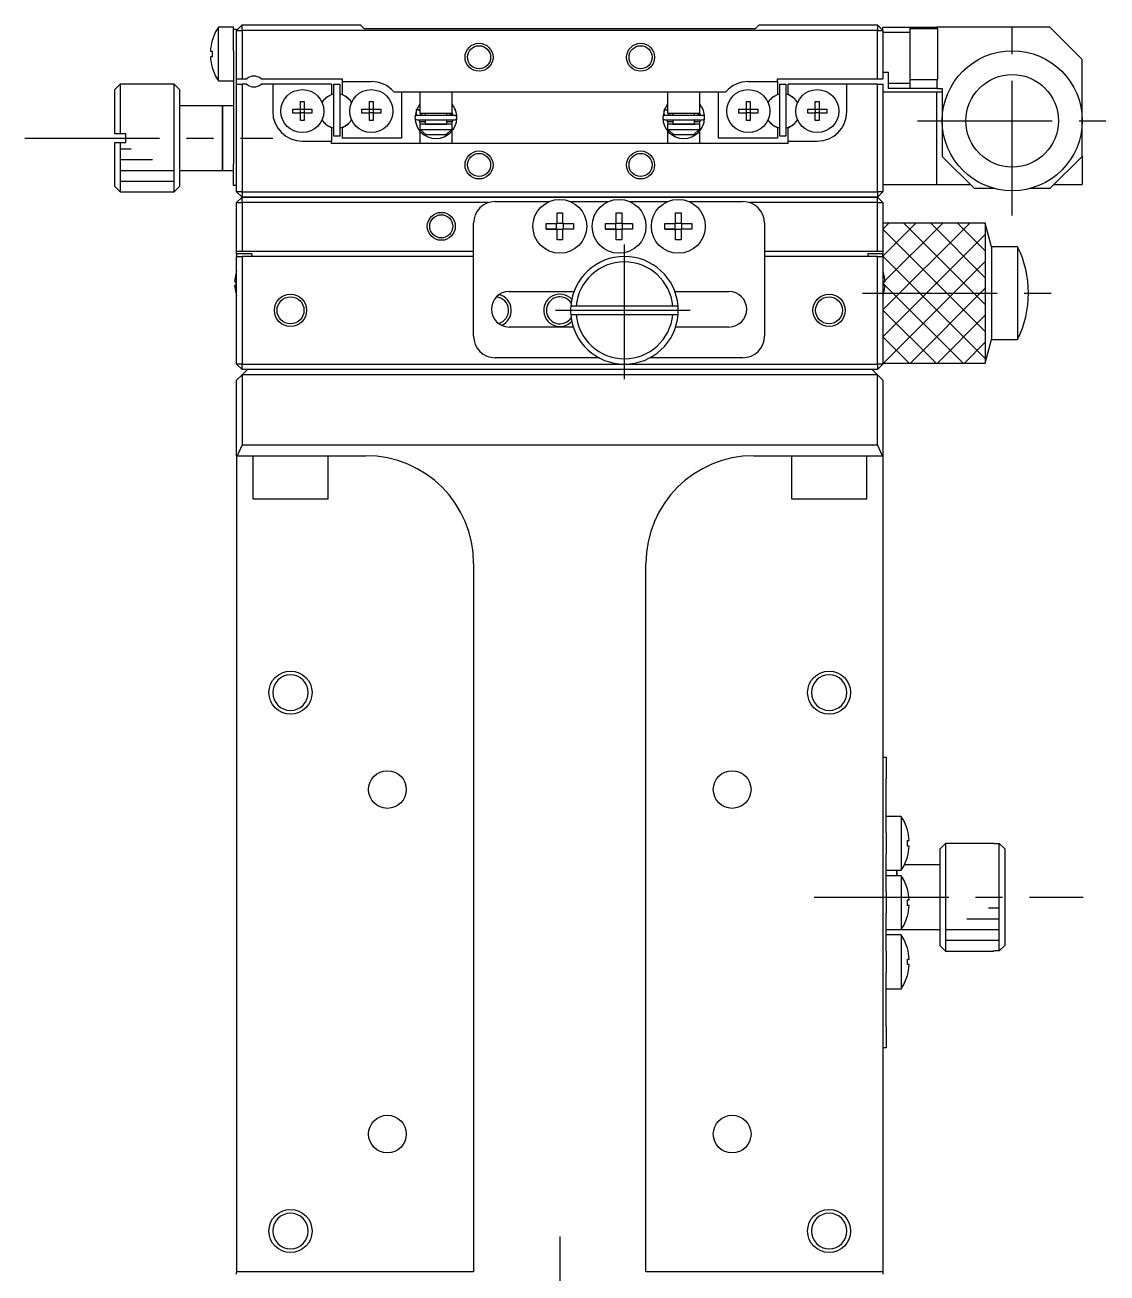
# Model space of a CAD drawing. Extents: x -401 to 352, y 16 to 609.
# Drawn here: x -106.4 to -6, y 493.5 to 609.4 of the extents above; entities that cross this region are included whole.
import ezdxf

# ---------------------------------------------------------------- set-up
doc = ezdxf.new("R2010")
doc.units = 0
doc.header["$LTSCALE"] = 10
doc.linetypes.add('CENTER', pattern=[2, 1.25, -0.25, 0.25, -0.25])
doc.layers.get('0').update_dxf_attribs({"linetype": 'CONTINUOUS'})
doc.layers.add('CENTER', color=1, linetype='CENTER')

msp = doc.modelspace()

# ---------------------------------------------------------------- linework, layer by layer
at = {"color": 7, "linetype": 'CONTINUOUS'}
for p, q in [((-88.488296, 604.156561), (-88.488296, 609.156561)), ((-87.096638, 609.156561), (-88.488296, 609.156561)), ((-87.096638, 608.956561), (-87.096638, 609.156561)), ((-87.096638, 608.956561), (-86.796638, 608.956561)), ((-87.096638, 606.956561), (-87.096638, 608.956561)), ((-86.796638, 608.856561), (-86.296638, 609.356561)), ((-86.796638, 608.956561), (-86.796638, 608.856561)), ((-86.796638, 608.856561), (-86.296638, 608.856561)), ((-86.796638, 604.356561), (-86.796638, 608.856561)), ((-86.296638, 608.856561), (-86.296638, 609.356561)), ((-86.296638, 609.356561), (-75.296638, 609.356561)), ((-86.296638, 608.856561), (-86.296638, 604.356561)), ((-27.296638, 608.856561), (-86.296638, 608.856561)), ((-74.946638, 609.006561), (-75.296638, 609.356561)), ((-38.646638, 609.006561), (-74.946638, 609.006561)), ((-38.296638, 609.356561), (-38.646638, 609.006561)), ((-38.296638, 609.356561), (-27.296638, 609.356561)), ((-27.296638, 609.356561), (-27.296638, 608.856561)), ((-27.296638, 609.356561), (-26.796638, 608.856561)), ((-27.296638, 604.356561), (-27.296638, 608.856561)), ((-27.296638, 608.856561), (-26.796638, 608.856561)), ((-26.796638, 609.156561), (-24.296638, 609.156561)), ((-26.796638, 608.856561), (-26.796638, 609.156561)), ((-26.796638, 608.856561), (-26.796638, 604.356561)), ((-24.296638, 608.656561), (-26.796638, 608.656561)), ((-24.296638, 609.156561), (-24.296638, 608.656561)), ((-24.296638, 609.156561), (-21.796638, 609.156561)), ((-21.796638, 609.087383), (-24.296638, 609.087383)), ((-21.696638, 609.006561), (-24.296638, 609.006561)), ((-24.296638, 608.656561), (-24.296638, 603.956561)), ((-21.796638, 609.156561), (-21.796638, 609.087383)), ((-11.296638, 609.156561), (-21.796638, 609.156561)), ((-21.796638, 609.087383), (-21.796638, 609.006561)), ((-21.696638, 606.656561), (-21.696638, 609.006561)), ((-8.296638, 606.156561), (-11.296638, 609.156561)), ((-89.066074, 607.918494), (-89.059219, 607.915151)), ((-89.231591, 606.916561), (-89.059219, 606.916561)), ((-89.059219, 606.396561), (-89.231591, 606.396561)), ((-89.059219, 606.916561), (-89.059219, 606.396561)), ((-87.096638, 606.956561), (-87.096638, 605.581561)), ((-21.696638, 604.306561), (-21.696638, 606.656561)), ((-89.059219, 605.397972), (-89.066074, 605.394628)), ((-87.096638, 605.581561), (-87.096638, 596.456561)), ((-8.296638, 600.456561), (-8.296638, 606.156561)), ((-97.596638, 603.856561), (-98.096638, 603.356561)), ((-97.596638, 603.856561), (-97.596638, 599.256561)), ((-92.596638, 603.856561), (-97.596638, 603.856561)), ((-92.596638, 598.856561), (-92.596638, 603.856561)), ((-92.096638, 603.356561), (-92.596638, 603.856561)), ((-88.488296, 604.156561), (-87.096638, 604.156561)), ((-86.796638, 603.856561), (-86.796638, 604.356561)), ((-86.796638, 604.356561), (-86.296638, 604.356561)), ((-86.796638, 593.856561), (-86.796638, 603.856561)), ((-86.796638, 603.856561), (-86.296638, 603.856561)), ((-86.296638, 604.356561), (-85.858076, 604.356561)), ((-86.296638, 603.856561), (-86.296638, 593.856561)), ((-85.858076, 603.856561), (-86.296638, 603.856561)), ((-84.5352, 604.356561), (-76.996638, 604.356561)), ((-83.446638, 603.856561), (-84.5352, 603.856561)), ((-83.446638, 603.856561), (-83.446638, 601.306561)), ((-77.996638, 603.856561), (-83.446638, 603.856561)), ((-77.996638, 603.856561), (-77.996638, 602.907367)), ((-77.796638, 603.856561), (-77.196638, 603.856561)), ((-77.796638, 603.856561), (-77.796638, 599.056561)), ((-77.196638, 599.056561), (-77.196638, 603.856561)), ((-76.996638, 604.356561), (-76.996638, 604.106561)), ((-76.996638, 604.106561), (-74.296638, 604.106561)), ((-76.996638, 604.106561), (-76.996638, 602.907367)), ((-39.296638, 604.106561), (-36.596638, 604.106561)), ((-36.596638, 604.356561), (-27.296638, 604.356561)), ((-36.596638, 604.106561), (-36.596638, 604.356561)), ((-36.596638, 604.106561), (-36.596638, 602.907367)), ((-36.396638, 603.856561), (-35.796638, 603.856561)), ((-36.396638, 603.856561), (-36.396638, 599.056561)), ((-35.796638, 599.056561), (-35.796638, 603.856561)), ((-35.596638, 602.907367), (-35.596638, 603.856561)), ((-30.146638, 603.856561), (-35.596638, 603.856561)), ((-30.146638, 601.306561), (-30.146638, 603.856561)), ((-27.296638, 603.856561), (-30.146638, 603.856561)), ((-27.296638, 604.356561), (-26.796638, 604.356561)), ((-27.296638, 593.856561), (-27.296638, 603.856561)), ((-27.296638, 603.856561), (-26.796638, 603.856561)), ((-26.296638, 604.956561), (-26.796638, 604.956561)), ((-26.796638, 603.856561), (-26.796638, 593.856561)), ((-26.296638, 603.956561), (-26.296638, 604.956561)), ((-26.296638, 603.956561), (-24.296638, 603.956561)), ((-26.296638, 603.456561), (-26.296638, 603.956561)), ((-24.296638, 604.306561), (-21.696638, 604.306561)), ((-24.296638, 603.956561), (-24.296638, 603.456561)), ((-21.796638, 604.306561), (-21.796638, 603.496825)), ((-98.096638, 599.256561), (-98.096638, 603.356561)), ((-92.096638, 603.356561), (-92.096638, 598.856561)), ((-78.256733, 602.757201), (-77.996638, 602.907367)), ((-76.736543, 602.757201), (-76.996638, 602.907367)), ((-72.217576, 603.156561), (-69.371638, 603.156561)), ((-71.496638, 603.156561), (-71.496638, 598.856561)), ((-69.796638, 603.156561), (-69.796638, 601.156561)), ((-69.371638, 603.156561), (-67.221638, 603.156561)), ((-67.221638, 603.156561), (-46.371638, 603.156561)), ((-66.796638, 601.156561), (-66.796638, 603.156561)), ((-46.796638, 603.156561), (-46.796638, 601.156561)), ((-46.371638, 603.156561), (-44.221638, 603.156561)), ((-44.221638, 603.156561), (-41.3757, 603.156561)), ((-43.796638, 601.156561), (-43.796638, 603.156561)), ((-42.096638, 603.156561), (-42.096638, 598.856561)), ((-36.856733, 602.757201), (-36.596638, 602.907367)), ((-35.336543, 602.757201), (-35.596638, 602.907367)), ((-26.796638, 603.156561), (-21.796638, 603.156561)), ((-24.296638, 603.456561), (-26.296638, 603.456561)), ((-24.296638, 603.496825), (-21.796638, 603.496825)), ((-21.796638, 603.456561), (-24.296638, 603.456561)), ((-21.796638, 603.496825), (-21.796638, 603.456561)), ((-21.796638, 603.456561), (-21.296638, 603.456561)), ((-21.796638, 594.556561), (-21.796638, 603.156561)), ((-21.796638, 603.156561), (-21.296638, 603.156561)), ((-21.296638, 603.456561), (-21.296638, 600.456561)), ((-88.096638, 601.856561), (-92.096638, 601.856561)), ((-88.096638, 598.856561), (-88.096638, 601.856561)), ((-88.096638, 601.856561), (-88.096638, 595.856561)), ((-87.096638, 601.856561), (-88.096638, 601.856561)), ((-81.583, 601.536561), (-80.876638, 601.536561)), ((-81.583, 601.176561), (-81.583, 601.536561)), ((-80.876638, 602.242923), (-80.516638, 602.242923)), ((-80.876638, 601.536561), (-80.876638, 602.242923)), ((-80.866266, 601.526189), (-80.876638, 601.536561)), ((-80.866266, 601.186933), (-80.866266, 601.526189)), ((-80.866266, 601.526189), (-80.52701, 601.526189)), ((-80.52701, 601.526189), (-80.516638, 601.536561)), ((-80.52701, 601.526189), (-80.52701, 601.186933)), ((-80.516638, 602.242923), (-80.516638, 601.536561)), ((-80.516638, 601.536561), (-79.810277, 601.536561)), ((-79.810277, 601.536561), (-79.810277, 601.176561)), ((-75.183, 601.536561), (-74.476638, 601.536561)), ((-75.183, 601.176561), (-75.183, 601.536561)), ((-74.476638, 602.242923), (-74.116638, 602.242923)), ((-74.476638, 601.536561), (-74.476638, 602.242923)), ((-74.466266, 601.526189), (-74.476638, 601.536561)), ((-74.466266, 601.186933), (-74.466266, 601.526189)), ((-74.466266, 601.526189), (-74.12701, 601.526189)), ((-74.12701, 601.526189), (-74.116638, 601.536561)), ((-74.12701, 601.526189), (-74.12701, 601.186933)), ((-74.116638, 602.242923), (-74.116638, 601.536561)), ((-74.116638, 601.536561), (-73.410277, 601.536561)), ((-73.410277, 601.536561), (-73.410277, 601.176561)), ((-70.084742, 601.521701), (-70.082996, 601.523175)), ((-69.796761, 601.992592), (-70.084219, 601.520647)), ((-70.082996, 601.523175), (-70.080137, 601.524155)), ((-70.080301, 601.529749), (-70.078915, 601.530816)), ((-70.080137, 601.524155), (-70.076183, 601.524634)), ((-70.078915, 601.530816), (-69.796614, 601.431603)), ((-70.076183, 601.524634), (-70.071158, 601.52461)), ((-70.071158, 601.52461), (-70.065094, 601.524082)), ((-70.065094, 601.524082), (-70.05803, 601.523054)), ((-70.05803, 601.523054), (-70.050008, 601.521533)), ((-47.080097, 601.530192), (-47.240294, 600.78415)), ((-47.084742, 601.521701), (-47.082996, 601.523175)), ((-46.796761, 601.992592), (-47.084219, 601.520647)), ((-47.082996, 601.523175), (-47.080137, 601.524155)), ((-47.080301, 601.529749), (-46.796614, 601.431603)), ((-47.080137, 601.524155), (-47.076183, 601.524634)), ((-47.071402, 601.549954), (-47.080097, 601.530192)), ((-47.076183, 601.524634), (-47.071158, 601.52461)), ((-47.071158, 601.52461), (-47.065094, 601.524082)), ((-47.065094, 601.524082), (-47.05803, 601.523054)), ((-47.05803, 601.523054), (-47.050008, 601.521533)), ((-40.183, 601.536561), (-39.476638, 601.536561)), ((-40.183, 601.176561), (-40.183, 601.536561)), ((-39.476638, 602.242923), (-39.116638, 602.242923)), ((-39.476638, 601.536561), (-39.476638, 602.242923)), ((-39.466266, 601.526189), (-39.476638, 601.536561)), ((-39.466266, 601.186933), (-39.466266, 601.526189)), ((-39.466266, 601.526189), (-39.12701, 601.526189)), ((-39.12701, 601.526189), (-39.116638, 601.536561)), ((-39.12701, 601.526189), (-39.12701, 601.186933)), ((-39.116638, 602.242923), (-39.116638, 601.536561)), ((-39.116638, 601.536561), (-38.410277, 601.536561)), ((-38.410277, 601.536561), (-38.410277, 601.176561)), ((-33.783, 601.536561), (-33.076638, 601.536561)), ((-33.783, 601.176561), (-33.783, 601.536561)), ((-33.076638, 602.242923), (-32.716638, 602.242923)), ((-33.076638, 601.536561), (-33.076638, 602.242923)), ((-33.066266, 601.526189), (-33.076638, 601.536561)), ((-33.066266, 601.186933), (-33.066266, 601.526189)), ((-33.066266, 601.526189), (-32.72701, 601.526189)), ((-32.72701, 601.526189), (-32.716638, 601.536561)), ((-32.72701, 601.526189), (-32.72701, 601.186933)), ((-32.716638, 602.242923), (-32.716638, 601.536561)), ((-32.716638, 601.536561), (-32.010277, 601.536561)), ((-32.010277, 601.536561), (-32.010277, 601.176561)), ((-80.876638, 601.176561), (-81.583, 601.176561)), ((-80.866266, 601.186933), (-80.876638, 601.176561)), ((-80.876638, 600.4702), (-80.876638, 601.176561)), ((-80.516638, 600.4702), (-80.876638, 600.4702)), ((-80.52701, 601.186933), (-80.866266, 601.186933)), ((-80.52701, 601.186933), (-80.516638, 601.176561)), ((-80.516638, 601.176561), (-80.516638, 600.4702)), ((-79.810277, 601.176561), (-80.516638, 601.176561)), ((-74.476638, 601.176561), (-75.183, 601.176561)), ((-74.466266, 601.186933), (-74.476638, 601.176561)), ((-74.476638, 600.4702), (-74.476638, 601.176561)), ((-74.116638, 600.4702), (-74.476638, 600.4702)), ((-74.12701, 601.186933), (-74.466266, 601.186933)), ((-74.12701, 601.186933), (-74.116638, 601.176561)), ((-74.116638, 601.176561), (-74.116638, 600.4702)), ((-73.410277, 601.176561), (-74.116638, 601.176561)), ((-70.104333, 601.471613), (-70.240294, 600.78415)), ((-70.139144, 601.290446), (-70.140224, 601.25622)), ((-70.140224, 601.25622), (-70.139591, 601.221984)), ((-70.139591, 601.221984), (-70.137249, 601.187821)), ((-70.136355, 601.324578), (-70.139144, 601.290446)), ((-70.137249, 601.187821), (-70.133202, 601.153815)), ((-70.131862, 601.358533), (-70.136355, 601.324578)), ((-70.133202, 601.153815), (-70.12746, 601.120048)), ((-70.125677, 601.392227), (-70.131862, 601.358533)), ((-70.12746, 601.120048), (-70.120037, 601.086605)), ((-70.117814, 601.425579), (-70.125677, 601.392227)), ((-70.120037, 601.086605), (-70.110952, 601.053565)), ((-70.108291, 601.458506), (-70.117814, 601.425579)), ((-70.110952, 601.053565), (-70.100225, 601.02101)), ((-70.097132, 601.490925), (-70.108291, 601.458506)), ((-70.100225, 601.02101), (-70.087883, 600.989019)), ((-70.085078, 601.521092), (-70.097132, 601.490925)), ((-70.087883, 600.989019), (-70.073955, 600.957672)), ((-70.085363, 601.519741), (-70.084742, 601.521701)), ((-70.073955, 600.957672), (-70.070263, 600.950014)), ((-70.050008, 601.521533), (-70.041081, 601.519528)), ((-66.546638, 600.951561), (-70.046638, 600.951561)), ((-70.046638, 600.561561), (-66.546638, 600.561561)), ((-70.041081, 601.519528), (-70.031304, 601.517051)), ((-70.031304, 601.517051), (-70.020738, 601.514118)), ((-70.020738, 601.514118), (-70.00945, 601.510748)), ((-70.00945, 601.510748), (-69.99751, 601.506961)), ((-69.99751, 601.506961), (-69.984994, 601.502782)), ((-69.984994, 601.502782), (-69.97198, 601.498237)), ((-69.97198, 601.498237), (-69.958551, 601.493354)), ((-69.958551, 601.493354), (-69.94479, 601.488164)), ((-69.94479, 601.488164), (-69.930783, 601.482699)), ((-69.930783, 601.482699), (-69.91662, 601.476995)), ((-69.91662, 601.476995), (-69.902388, 601.471086)), ((-69.902388, 601.471086), (-69.888177, 601.46501)), ((-69.888177, 601.46501), (-69.874077, 601.458805)), ((-69.874077, 601.458805), (-69.860176, 601.45251)), ((-69.860176, 601.45251), (-69.846561, 601.446164)), ((-69.846561, 601.446164), (-69.833319, 601.439808)), ((-69.731858, 600.156406), (-69.84032, 600.561538)), ((-69.833319, 601.439808), (-69.820531, 601.433481)), ((-69.820531, 601.433481), (-69.808278, 601.427223)), ((-69.808278, 601.427223), (-69.796638, 601.421074)), ((-69.796638, 601.156561), (-66.796638, 601.156561)), ((-69.733236, 601.152995), (-69.734467, 601.15654)), ((-69.727852, 601.138948), (-69.733236, 601.152995)), ((-69.721767, 601.125195), (-69.727852, 601.138948)), ((-69.714998, 601.111771), (-69.721767, 601.125195)), ((-69.707564, 601.098708), (-69.714998, 601.111771)), ((-69.699486, 601.086039), (-69.707564, 601.098708)), ((-69.690785, 601.073793), (-69.699486, 601.086039)), ((-69.681487, 601.062), (-69.690785, 601.073793)), ((-69.671614, 601.050687), (-69.681487, 601.062)), ((-69.661194, 601.03988), (-69.671614, 601.050687)), ((-69.650252, 601.029604), (-69.661194, 601.03988)), ((-69.638817, 601.019883), (-69.650252, 601.029604)), ((-69.626919, 601.010737), (-69.638817, 601.019883)), ((-69.614585, 601.002189), (-69.626919, 601.010737)), ((-69.601848, 600.994256), (-69.614585, 601.002189)), ((-69.588737, 600.986955), (-69.601848, 600.994256)), ((-69.575285, 600.980304), (-69.588737, 600.986955)), ((-69.561525, 600.974317), (-69.575285, 600.980304)), ((-69.547488, 600.969006), (-69.561525, 600.974317)), ((-69.533209, 600.964383), (-69.547488, 600.969006)), ((-69.51872, 600.960459), (-69.533209, 600.964383)), ((-69.504057, 600.957242), (-69.51872, 600.960459)), ((-69.489253, 600.954738), (-69.504057, 600.957242)), ((-69.474344, 600.952955), (-69.489253, 600.954738)), ((-69.459364, 600.951895), (-69.474344, 600.952955)), ((-69.445139, 600.951561), (-69.459364, 600.951895)), ((-69.296638, 601.156561), (-69.296638, 600.951561)), ((-69.296638, 600.561561), (-69.296638, 600.156561)), ((-67.296638, 600.951561), (-67.296638, 601.156561)), ((-67.296638, 600.156561), (-67.296638, 600.561561)), ((-67.141443, 600.951637), (-67.148137, 600.951561)), ((-67.126438, 600.952333), (-67.141443, 600.951637)), ((-67.111483, 600.953754), (-67.126438, 600.952333)), ((-67.096611, 600.955899), (-67.111483, 600.953754)), ((-67.081859, 600.958763), (-67.096611, 600.955899)), ((-67.067261, 600.962341), (-67.081859, 600.958763)), ((-67.052851, 600.966624), (-67.067261, 600.962341)), ((-67.038664, 600.971604), (-67.052851, 600.966624)), ((-67.024735, 600.97727), (-67.038664, 600.971604)), ((-67.011096, 600.983611), (-67.024735, 600.97727)), ((-66.997782, 600.990613), (-67.011096, 600.983611)), ((-66.984824, 600.998261), (-66.997782, 600.990613)), ((-66.972255, 601.006538), (-66.984824, 600.998261)), ((-66.960107, 601.015426), (-66.972255, 601.006538)), ((-66.94841, 601.024904), (-66.960107, 601.015426)), ((-66.937194, 601.034953), (-66.94841, 601.024904)), ((-66.926489, 601.045547), (-66.937194, 601.034953)), ((-66.916322, 601.056664), (-66.926489, 601.045547)), ((-66.906721, 601.068277), (-66.916322, 601.056664)), ((-66.897712, 601.080358), (-66.906721, 601.068277)), ((-66.889319, 601.092878), (-66.897712, 601.080358)), ((-66.881564, 601.105807), (-66.889319, 601.092878)), ((-66.874471, 601.119113), (-66.881564, 601.105807)), ((-66.868058, 601.132762), (-66.874471, 601.119113)), ((-66.862345, 601.14672), (-66.868058, 601.132762)), ((-66.858811, 601.156536), (-66.862345, 601.14672)), ((-66.753272, 600.561506), (-66.861084, 600.1564)), ((-66.796355, 601.168206), (-66.793239, 601.156727)), ((-66.793239, 601.156727), (-66.752949, 600.951603)), ((-66.51109, 601.512953), (-66.508414, 601.517271)), ((-66.507913, 601.519741), (-66.508677, 601.519421)), ((-66.508621, 601.521821), (-66.508198, 601.521092)), ((-66.508414, 601.517271), (-66.507913, 601.519741)), ((-66.508198, 601.521092), (-66.507913, 601.519741)), ((-66.493472, 601.483623), (-66.508198, 601.521092)), ((-66.492462, 601.480795), (-66.493472, 601.483623)), ((-66.491746, 601.478766), (-66.492462, 601.480795)), ((-66.490237, 601.474421), (-66.491746, 601.478766)), ((-66.489925, 601.47351), (-66.490237, 601.474421)), ((-66.489169, 601.471288), (-66.489925, 601.47351)), ((-66.488822, 601.470258), (-66.489169, 601.471288)), ((-66.488433, 601.469099), (-66.488822, 601.470258)), ((-66.488103, 601.46811), (-66.488433, 601.469099)), ((-66.487695, 601.46688), (-66.488103, 601.46811)), ((-66.487393, 601.465965), (-66.487695, 601.46688)), ((-66.486965, 601.464661), (-66.487393, 601.465965)), ((-66.4865, 601.463232), (-66.486965, 601.464661)), ((-66.4862, 601.462304), (-66.4865, 601.463232)), ((-47.139144, 601.290446), (-47.140224, 601.25622)), ((-47.140224, 601.25622), (-47.139591, 601.221984)), ((-47.139591, 601.221984), (-47.137249, 601.187821)), ((-47.136355, 601.324578), (-47.139144, 601.290446)), ((-47.137249, 601.187821), (-47.133202, 601.153815)), ((-47.131862, 601.358533), (-47.136355, 601.324578)), ((-47.133202, 601.153815), (-47.12746, 601.120048)), ((-47.125677, 601.392227), (-47.131862, 601.358533)), ((-47.12746, 601.120048), (-47.120037, 601.086605)), ((-47.117814, 601.425579), (-47.125677, 601.392227)), ((-47.120037, 601.086605), (-47.110952, 601.053565)), ((-47.108291, 601.458506), (-47.117814, 601.425579)), ((-47.110952, 601.053565), (-47.100225, 601.02101)), ((-47.097132, 601.490925), (-47.108291, 601.458506)), ((-47.100225, 601.02101), (-47.087883, 600.989019)), ((-47.085078, 601.521092), (-47.097132, 601.490925)), ((-47.087883, 600.989019), (-47.073955, 600.957672)), ((-47.085363, 601.519741), (-47.084742, 601.521701)), ((-47.073955, 600.957672), (-47.070263, 600.950014)), ((-47.050008, 601.521533), (-47.041081, 601.519528)), ((-43.546638, 600.951561), (-47.046638, 600.951561)), ((-47.046638, 600.561561), (-43.546638, 600.561561)), ((-47.041081, 601.519528), (-47.031304, 601.517051)), ((-47.031304, 601.517051), (-47.020738, 601.514118)), ((-47.020738, 601.514118), (-47.00945, 601.510748)), ((-47.00945, 601.510748), (-46.99751, 601.506961)), ((-46.99751, 601.506961), (-46.984994, 601.502782)), ((-46.984994, 601.502782), (-46.97198, 601.498237)), ((-46.97198, 601.498237), (-46.958551, 601.493354)), ((-46.958551, 601.493354), (-46.94479, 601.488164)), ((-46.94479, 601.488164), (-46.930783, 601.482699)), ((-46.930783, 601.482699), (-46.91662, 601.476995)), ((-46.91662, 601.476995), (-46.902388, 601.471086)), ((-46.902388, 601.471086), (-46.888177, 601.46501)), ((-46.888177, 601.46501), (-46.874077, 601.458805)), ((-46.874077, 601.458805), (-46.860176, 601.45251)), ((-46.860176, 601.45251), (-46.846561, 601.446164)), ((-46.846561, 601.446164), (-46.833319, 601.439808)), ((-46.731858, 600.156406), (-46.84032, 600.561538)), ((-46.833319, 601.439808), (-46.820531, 601.433481)), ((-46.820531, 601.433481), (-46.808278, 601.427223)), ((-46.808278, 601.427223), (-46.796638, 601.421074)), ((-46.796638, 601.156561), (-43.796638, 601.156561)), ((-46.733236, 601.152995), (-46.734467, 601.15654)), ((-46.727852, 601.138948), (-46.733236, 601.152995)), ((-46.721767, 601.125195), (-46.727852, 601.138948)), ((-46.714998, 601.111771), (-46.721767, 601.125195)), ((-46.707564, 601.098708), (-46.714998, 601.111771)), ((-46.699486, 601.086039), (-46.707564, 601.098708)), ((-46.690785, 601.073793), (-46.699486, 601.086039)), ((-46.681487, 601.062), (-46.690785, 601.073793)), ((-46.671614, 601.050687), (-46.681487, 601.062)), ((-46.661194, 601.03988), (-46.671614, 601.050687)), ((-46.650252, 601.029604), (-46.661194, 601.03988)), ((-46.638817, 601.019883), (-46.650252, 601.029604)), ((-46.626919, 601.010737), (-46.638817, 601.019883)), ((-46.614585, 601.002189), (-46.626919, 601.010737)), ((-46.601848, 600.994256), (-46.614585, 601.002189)), ((-46.588737, 600.986955), (-46.601848, 600.994256)), ((-46.575285, 600.980304), (-46.588737, 600.986955)), ((-46.561525, 600.974317), (-46.575285, 600.980304)), ((-46.547488, 600.969006), (-46.561525, 600.974317)), ((-46.533209, 600.964383), (-46.547488, 600.969006)), ((-46.51872, 600.960459), (-46.533209, 600.964383)), ((-46.504057, 600.957242), (-46.51872, 600.960459)), ((-46.489253, 600.954738), (-46.504057, 600.957242)), ((-46.474344, 600.952955), (-46.489253, 600.954738)), ((-46.459364, 600.951895), (-46.474344, 600.952955)), ((-46.445139, 600.951561), (-46.459364, 600.951895)), ((-46.296638, 601.156561), (-46.296638, 600.951561)), ((-46.296638, 600.561561), (-46.296638, 600.156561)), ((-44.296638, 600.951561), (-44.296638, 601.156561)), ((-44.296638, 600.156561), (-44.296638, 600.561561)), ((-44.141443, 600.951637), (-44.148137, 600.951561)), ((-44.126438, 600.952333), (-44.141443, 600.951637)), ((-44.111483, 600.953754), (-44.126438, 600.952333)), ((-44.096611, 600.955899), (-44.111483, 600.953754)), ((-44.081859, 600.958763), (-44.096611, 600.955899)), ((-44.067261, 600.962341), (-44.081859, 600.958763)), ((-44.052851, 600.966624), (-44.067261, 600.962341)), ((-44.038664, 600.971604), (-44.052851, 600.966624)), ((-44.024735, 600.97727), (-44.038664, 600.971604)), ((-44.011096, 600.983611), (-44.024735, 600.97727)), ((-43.997782, 600.990613), (-44.011096, 600.983611)), ((-43.984824, 600.998261), (-43.997782, 600.990613)), ((-43.972255, 601.006538), (-43.984824, 600.998261)), ((-43.960107, 601.015426), (-43.972255, 601.006538)), ((-43.94841, 601.024904), (-43.960107, 601.015426)), ((-43.937194, 601.034953), (-43.94841, 601.024904)), ((-43.926489, 601.045547), (-43.937194, 601.034953)), ((-43.916322, 601.056664), (-43.926489, 601.045547)), ((-43.906721, 601.068277), (-43.916322, 601.056664)), ((-43.897712, 601.080358), (-43.906721, 601.068277)), ((-43.889319, 601.092878), (-43.897712, 601.080358)), ((-43.881564, 601.105807), (-43.889319, 601.092878)), ((-43.874471, 601.119113), (-43.881564, 601.105807)), ((-43.868058, 601.132762), (-43.874471, 601.119113)), ((-43.862345, 601.14672), (-43.868058, 601.132762)), ((-43.858811, 601.156536), (-43.862345, 601.14672)), ((-43.753272, 600.561506), (-43.861084, 600.1564)), ((-43.796355, 601.168206), (-43.793239, 601.156727)), ((-43.793239, 601.156727), (-43.752949, 600.951603)), ((-43.507913, 601.519741), (-43.508677, 601.519421)), ((-43.508621, 601.521821), (-43.508198, 601.521092)), ((-43.508414, 601.517271), (-43.507913, 601.519741)), ((-43.508198, 601.521092), (-43.507913, 601.519741)), ((-43.493472, 601.483623), (-43.508198, 601.521092)), ((-43.492462, 601.480795), (-43.493472, 601.483623)), ((-43.491746, 601.478766), (-43.492462, 601.480795)), ((-43.490237, 601.474421), (-43.491746, 601.478766)), ((-43.489925, 601.47351), (-43.490237, 601.474421)), ((-43.489169, 601.471288), (-43.489925, 601.47351)), ((-43.488822, 601.470258), (-43.489169, 601.471288)), ((-43.488433, 601.469099), (-43.488822, 601.470258)), ((-43.488103, 601.46811), (-43.488433, 601.469099)), ((-43.487695, 601.46688), (-43.488103, 601.46811)), ((-43.487393, 601.465965), (-43.487695, 601.46688)), ((-43.486965, 601.464661), (-43.487393, 601.465965)), ((-43.4865, 601.463232), (-43.486965, 601.464661)), ((-43.4862, 601.462304), (-43.4865, 601.463232)), ((-39.476638, 601.176561), (-40.183, 601.176561)), ((-39.466266, 601.186933), (-39.476638, 601.176561)), ((-39.476638, 600.4702), (-39.476638, 601.176561)), ((-39.116638, 600.4702), (-39.476638, 600.4702)), ((-39.12701, 601.186933), (-39.466266, 601.186933)), ((-39.12701, 601.186933), (-39.116638, 601.176561)), ((-39.116638, 601.176561), (-39.116638, 600.4702)), ((-38.410277, 601.176561), (-39.116638, 601.176561)), ((-33.076638, 601.176561), (-33.783, 601.176561)), ((-33.066266, 601.186933), (-33.076638, 601.176561)), ((-33.076638, 600.4702), (-33.076638, 601.176561)), ((-32.716638, 600.4702), (-33.076638, 600.4702)), ((-32.72701, 601.186933), (-33.066266, 601.186933)), ((-32.72701, 601.186933), (-32.716638, 601.176561)), ((-32.716638, 601.176561), (-32.716638, 600.4702)), ((-32.010277, 601.176561), (-32.716638, 601.176561)), ((-21.296638, 600.456561), (-21.296638, 597.156561)), ((-8.296638, 597.156561), (-8.296638, 600.456561)), ((-97.596638, 599.256561), (-98.096638, 599.256561)), ((-97.096638, 599.256561), (-97.596638, 599.256561)), ((-97.096638, 598.456561), (-97.096638, 599.256561)), ((-77.996638, 599.805756), (-78.256733, 599.955922)), ((-77.996638, 599.805756), (-77.996638, 598.556561)), ((-76.996638, 599.805756), (-76.736543, 599.955922)), ((-76.996638, 599.805756), (-76.996638, 598.856561)), ((-69.296638, 600.356561), (-69.796638, 600.356561)), ((-69.796638, 600.356561), (-69.796638, 600.346162)), ((-69.796638, 600.346078), (-69.796638, 600.345642)), ((-69.796638, 600.345518), (-69.796638, 600.345411)), ((-69.796638, 600.345204), (-69.796638, 600.345076)), ((-69.796638, 600.345076), (-69.796638, 600.344889)), ((-66.796638, 600.156561), (-69.796638, 600.156561)), ((-69.796638, 600.156561), (-69.796638, 599.656561)), ((-69.796638, 599.656561), (-69.745885, 599.656561)), ((-69.796638, 599.520503), (-69.796638, 599.520387)), ((-69.796638, 599.519992), (-69.796638, 598.356561)), ((-69.296638, 600.156561), (-69.796577, 600.156561)), ((-69.745885, 599.656561), (-66.854637, 599.656561)), ((-69.216738, 599.156561), (-69.745885, 599.656561)), ((-67.296638, 600.156561), (-69.296638, 600.156561)), ((-69.296638, 600.156561), (-67.296638, 600.156561)), ((-66.854637, 599.656561), (-67.383783, 599.156561)), ((-66.796638, 600.356561), (-67.296638, 600.356561)), ((-66.796638, 600.156561), (-67.296638, 600.156561)), ((-66.854637, 599.656561), (-66.796638, 599.656561)), ((-66.796638, 600.346274), (-66.796638, 600.356561)), ((-66.796638, 600.346008), (-66.796638, 600.346138)), ((-66.796638, 600.345831), (-66.796638, 600.346008)), ((-66.796638, 600.3456), (-66.796638, 600.345703)), ((-66.796638, 600.3455), (-66.796638, 600.3456)), ((-66.796638, 600.345363), (-66.796638, 600.345488)), ((-66.796638, 600.345208), (-66.796638, 600.345363)), ((-66.796638, 600.345093), (-66.796638, 600.345208)), ((-66.796638, 600.344724), (-66.796638, 600.344875)), ((-66.796638, 599.656561), (-66.796638, 600.156561)), ((-66.796638, 598.356561), (-66.796638, 599.520137)), ((-46.296638, 600.356561), (-46.796638, 600.356561)), ((-46.796638, 600.356561), (-46.796638, 600.346162)), ((-46.796638, 600.346078), (-46.796638, 600.345642)), ((-46.796638, 600.345518), (-46.796638, 600.345411)), ((-46.796638, 600.345204), (-46.796638, 600.345076)), ((-46.796638, 600.345076), (-46.796638, 600.344889)), ((-43.796638, 600.156561), (-46.796638, 600.156561)), ((-46.796638, 600.156561), (-46.796638, 599.656561)), ((-46.796638, 599.656561), (-46.745885, 599.656561)), ((-46.796638, 599.520503), (-46.796638, 599.520387)), ((-46.796638, 599.519992), (-46.796638, 598.356561)), ((-46.296638, 600.156561), (-46.796577, 600.156561)), ((-46.745885, 599.656561), (-43.854637, 599.656561)), ((-46.216738, 599.156561), (-46.745885, 599.656561)), ((-44.296638, 600.156561), (-46.296638, 600.156561)), ((-46.296638, 600.156561), (-44.296638, 600.156561)), ((-43.854637, 599.656561), (-44.383783, 599.156561)), ((-43.796638, 600.356561), (-44.296638, 600.356561)), ((-43.796638, 600.156561), (-44.296638, 600.156561)), ((-43.854637, 599.656561), (-43.796638, 599.656561)), ((-43.796638, 600.346274), (-43.796638, 600.356561)), ((-43.796638, 600.346008), (-43.796638, 600.346138)), ((-43.796638, 600.345831), (-43.796638, 600.346008)), ((-43.796638, 600.3456), (-43.796638, 600.345703)), ((-43.796638, 600.3455), (-43.796638, 600.3456)), ((-43.796638, 600.345363), (-43.796638, 600.345488)), ((-43.796638, 600.345208), (-43.796638, 600.345363)), ((-43.796638, 600.345093), (-43.796638, 600.345208)), ((-43.796638, 600.344724), (-43.796638, 600.344875)), ((-43.796638, 599.656561), (-43.796638, 600.156561)), ((-43.796638, 598.356561), (-43.796638, 599.520137)), ((-36.596638, 599.805756), (-36.856733, 599.955922)), ((-36.596638, 599.805756), (-36.596638, 598.856561)), ((-35.596638, 599.805756), (-35.336543, 599.955922)), ((-35.596638, 598.556561), (-35.596638, 599.805756)), ((-98.096638, 594.356561), (-98.096638, 598.456561)), ((-98.096638, 598.456561), (-97.596638, 598.456561)), ((-97.596638, 598.456561), (-97.596638, 593.856561)), ((-97.596638, 598.456561), (-97.096638, 598.456561)), ((-92.596638, 593.856561), (-92.596638, 598.856561)), ((-92.096638, 598.856561), (-92.096638, 594.356561)), ((-88.096638, 595.856561), (-88.096638, 598.856561)), ((-80.696638, 598.556561), (-77.996638, 598.556561)), ((-77.996638, 598.356561), (-77.996638, 598.556561)), ((-35.596638, 598.356561), (-77.996638, 598.356561)), ((-77.796638, 599.056561), (-77.196638, 599.056561)), ((-71.496638, 598.856561), (-76.996638, 598.856561)), ((-67.383783, 599.156561), (-69.216738, 599.156561)), ((-67.376538, 599.156561), (-67.383783, 599.156561)), ((-44.383783, 599.156561), (-46.216738, 599.156561)), ((-44.376538, 599.156561), (-44.383783, 599.156561)), ((-36.596638, 598.856561), (-42.096638, 598.856561)), ((-36.396638, 599.056561), (-35.796638, 599.056561)), ((-35.596638, 598.356561), (-35.596638, 598.556561)), ((-35.596638, 598.556561), (-32.896638, 598.556561)), ((-21.296638, 597.156561), (-18.296638, 594.156561)), ((-11.296638, 594.156561), (-8.296638, 597.156561)), ((-8.296638, 597.156561), (-8.296638, 594.556561)), ((-92.096638, 595.856561), (-88.096638, 595.856561)), ((-88.096638, 595.856561), (-87.096638, 595.856561)), ((-87.096638, 594.456561), (-87.096638, 596.456561)), ((-98.096638, 594.356561), (-97.596638, 593.856561)), ((-97.596638, 593.856561), (-92.596638, 593.856561)), ((-92.596638, 593.856561), (-92.096638, 594.356561)), ((-86.796638, 594.456561), (-87.096638, 594.456561)), ((-86.296638, 593.856561), (-86.796638, 593.856561)), ((-86.796638, 593.856561), (-86.296638, 593.356561)), ((-86.296638, 593.856561), (-27.296638, 593.856561)), ((-86.296638, 593.856561), (-86.296638, 593.356561)), ((-27.296638, 593.856561), (-27.296638, 593.356561)), ((-26.796638, 593.856561), (-27.296638, 593.356561)), ((-26.796638, 593.856561), (-27.296638, 593.856561)), ((-26.796638, 594.556561), (-21.796638, 594.556561)), ((-21.796638, 594.556561), (-18.696638, 594.556561)), ((-16.396634, 594.156561), (-18.296638, 594.156561)), ((-11.296638, 594.156561), (-13.196642, 594.156561)), ((-10.896638, 594.556561), (-8.296638, 594.556561)), ((-86.796638, 592.856561), (-86.296638, 593.356561)), ((-86.796638, 592.856561), (-86.296638, 592.856561)), ((-86.796638, 588.356561), (-86.796638, 592.856561)), ((-86.296638, 592.856561), (-86.296638, 593.356561)), ((-86.296638, 593.356561), (-27.296638, 593.356561)), ((-27.296638, 593.356561), (-86.296638, 593.356561)), ((-86.296638, 592.856561), (-86.296638, 588.356561)), ((-63.421138, 592.856561), (-86.296638, 592.856561)), ((-62.796638, 592.956561), (-57.776434, 592.956561)), ((-55.816842, 592.956561), (-52.276434, 592.956561)), ((-50.316842, 592.956561), (-46.776434, 592.956561)), ((-44.816842, 592.956561), (-39.796638, 592.956561)), ((-27.296638, 592.856561), (-39.172138, 592.856561)), ((-27.296638, 592.856561), (-27.296638, 593.356561)), ((-26.796638, 592.856561), (-27.296638, 593.356561)), ((-27.296638, 588.356561), (-27.296638, 592.856561)), ((-27.296638, 592.856561), (-26.796638, 592.856561)), ((-26.796638, 592.856561), (-26.796638, 588.356561)), ((-57.056638, 591.915151), (-56.536638, 591.915151)), ((-57.056638, 590.916561), (-57.056638, 591.915151)), ((-56.536638, 591.915151), (-56.536638, 590.916561)), ((-51.556638, 591.915151), (-51.036638, 591.915151)), ((-51.556638, 590.916561), (-51.556638, 591.915151)), ((-51.036638, 591.915151), (-51.036638, 590.916561)), ((-46.056638, 591.915151), (-45.536638, 591.915151)), ((-46.056638, 590.916561), (-46.056638, 591.915151)), ((-45.536638, 591.915151), (-45.536638, 590.916561)), ((-64.796638, 580.456561), (-64.796638, 590.956561)), ((-58.055228, 590.396561), (-58.055228, 590.916561)), ((-58.055228, 590.916561), (-57.056638, 590.916561)), ((-57.056638, 590.396561), (-58.055228, 590.396561)), ((-58.055228, 590.396561), (-57.098013, 590.396561)), ((-57.098013, 590.396561), (-57.098013, 590.916561)), ((-57.056638, 590.396561), (-57.098013, 590.396561)), ((-57.056638, 590.957936), (-56.536638, 590.957936)), ((-57.056638, 589.397972), (-57.056638, 590.396561)), ((-56.536638, 590.355186), (-57.056638, 590.355186)), ((-56.536638, 590.916561), (-55.538049, 590.916561)), ((-56.536638, 590.396561), (-56.536638, 589.397972)), ((-55.538049, 590.396561), (-56.536638, 590.396561)), ((-56.495263, 590.396561), (-56.536638, 590.396561)), ((-56.495263, 590.916561), (-56.495263, 590.396561)), ((-55.538049, 590.396561), (-56.495263, 590.396561)), ((-55.538049, 590.916561), (-55.538049, 590.396561)), ((-52.555228, 590.396561), (-52.555228, 590.916561)), ((-52.555228, 590.916561), (-51.556638, 590.916561)), ((-51.556638, 590.396561), (-52.555228, 590.396561)), ((-52.555228, 590.396561), (-51.598013, 590.396561)), ((-51.598013, 590.396561), (-51.598013, 590.916561)), ((-51.556638, 590.396561), (-51.598013, 590.396561)), ((-51.556638, 590.957936), (-51.036638, 590.957936)), ((-51.556638, 589.397972), (-51.556638, 590.396561)), ((-51.036638, 590.355186), (-51.556638, 590.355186)), ((-51.036638, 590.916561), (-50.038049, 590.916561)), ((-51.036638, 590.396561), (-51.036638, 589.397972)), ((-50.038049, 590.396561), (-51.036638, 590.396561)), ((-50.995263, 590.396561), (-51.036638, 590.396561)), ((-50.995263, 590.916561), (-50.995263, 590.396561)), ((-50.038049, 590.396561), (-50.995263, 590.396561)), ((-50.038049, 590.916561), (-50.038049, 590.396561)), ((-47.055228, 590.396561), (-47.055228, 590.916561)), ((-47.055228, 590.916561), (-46.056638, 590.916561)), ((-46.056638, 590.396561), (-47.055228, 590.396561)), ((-47.055228, 590.396561), (-46.098013, 590.396561)), ((-46.098013, 590.396561), (-46.098013, 590.916561)), ((-46.056638, 590.396561), (-46.098013, 590.396561)), ((-46.056638, 590.957936), (-45.536638, 590.957936)), ((-46.056638, 589.397972), (-46.056638, 590.396561)), ((-45.536638, 590.355186), (-46.056638, 590.355186)), ((-45.536638, 590.916561), (-44.538049, 590.916561)), ((-45.536638, 590.396561), (-45.536638, 589.397972)), ((-44.538049, 590.396561), (-45.536638, 590.396561)), ((-45.495263, 590.396561), (-45.536638, 590.396561)), ((-45.495263, 590.916561), (-45.495263, 590.396561)), ((-44.538049, 590.396561), (-45.495263, 590.396561)), ((-44.538049, 590.916561), (-44.538049, 590.396561)), ((-37.796638, 590.956561), (-37.796638, 580.456561)), ((-17.296631, 590.95656), (-26.796638, 590.95656)), ((-17.296631, 590.95656), (-17.296631, 577.956562)), ((-16.707143, 588.756561), (-17.296631, 590.95656)), ((-56.536638, 589.397972), (-57.056638, 589.397972)), ((-51.036638, 589.397972), (-51.556638, 589.397972)), ((-45.536638, 589.397972), (-46.056638, 589.397972)), ((-86.796638, 588.356561), (-86.296638, 588.356561)), ((-86.796638, 588.106561), (-86.796638, 588.356561)), ((-85.396638, 588.106561), (-86.796638, 588.106561)), ((-86.796638, 588.106561), (-86.796638, 587.856561)), ((-86.796638, 577.856561), (-86.796638, 587.856561)), ((-86.796638, 587.856561), (-86.296638, 587.856561)), ((-86.296638, 588.356561), (-64.796638, 588.356561)), ((-86.296638, 587.856561), (-86.296638, 577.856561)), ((-64.796638, 587.856561), (-86.296638, 587.856561)), ((-85.396638, 588.106561), (-85.396638, 587.856561)), ((-37.796638, 588.356561), (-27.296638, 588.356561)), ((-27.296638, 587.856561), (-37.796638, 587.856561)), ((-26.796638, 588.106561), (-28.196638, 588.106561)), ((-28.196638, 588.106561), (-28.196638, 587.856561)), ((-27.296638, 588.356561), (-26.796638, 588.356561)), ((-27.296638, 577.856561), (-27.296638, 587.856561)), ((-27.296638, 587.856561), (-26.796638, 587.856561)), ((-26.796638, 588.356561), (-26.796638, 588.106561)), ((-26.796638, 587.856561), (-26.796638, 588.106561)), ((-26.796638, 587.856561), (-26.796638, 577.856561)), ((-16.707143, 588.756561), (-16.707143, 580.156561)), ((-14.296632, 588.756561), (-16.707143, 588.756561)), ((-14.296632, 588.756561), (-14.296632, 580.156561)), ((-86.986497, 585.536561), (-86.86616, 585.536561)), ((-86.870782, 586.245177), (-86.86616, 586.242923)), ((-86.86616, 585.536561), (-86.86616, 585.176561)), ((-26.727117, 586.242923), (-26.722494, 586.245177)), ((-26.727117, 585.536561), (-26.606779, 585.536561)), ((-26.727117, 585.176561), (-26.727117, 585.536561)), ((-86.86616, 585.176561), (-86.986497, 585.176561)), ((-86.86616, 584.4702), (-86.870782, 584.467945)), ((-61.496638, 584.606561), (-55.480387, 584.606561)), ((-46.11289, 584.606561), (-41.096638, 584.606561)), ((-26.606779, 585.176561), (-26.727117, 585.176561)), ((-26.722494, 584.467945), (-26.727117, 584.4702)), ((-55.278825, 583.256561), (-55.780613, 583.256561)), ((-46.314451, 583.256561), (-55.278825, 583.256561)), ((-45.812664, 583.256561), (-46.314451, 583.256561)), ((-55.780613, 582.456561), (-55.278825, 582.456561)), ((-55.278825, 582.456561), (-46.314451, 582.456561)), ((-46.314451, 582.456561), (-45.812664, 582.456561)), ((-55.550321, 581.306561), (-61.496638, 581.306561)), ((-41.096638, 581.306561), (-46.042955, 581.306561)), ((-17.296631, 577.956562), (-16.707143, 580.156561)), ((-16.707143, 580.156561), (-14.296632, 580.156561)), ((-53.171507, 578.456561), (-62.796638, 578.456561)), ((-39.796638, 578.456561), (-48.42177, 578.456561)), ((-86.296638, 577.856561), (-86.796638, 577.856561)), ((-86.296638, 577.356561), (-86.796638, 577.856561)), ((-86.296638, 577.856561), (-50.796638, 577.856561)), ((-86.296638, 577.356561), (-86.296638, 577.856561)), ((-86.296638, 576.856561), (-85.796638, 577.356561)), ((-27.296638, 577.356561), (-86.296638, 577.356561)), ((-50.796638, 577.856561), (-27.296638, 577.856561)), ((-27.796638, 577.356561), (-27.296638, 576.856561)), ((-27.296638, 577.856561), (-27.296638, 577.356561)), ((-26.796638, 577.856561), (-27.296638, 577.356561)), ((-26.796638, 577.856561), (-27.296638, 577.856561)), ((-26.796638, 577.956562), (-17.296631, 577.956562)), ((-86.796638, 576.356561), (-86.296638, 576.856561)), ((-86.796638, 569.356561), (-86.796638, 576.356561)), ((-86.296638, 576.856561), (-86.296638, 570.356561)), ((-27.296638, 576.856561), (-86.296638, 576.856561)), ((-27.296638, 570.356561), (-27.296638, 576.856561)), ((-27.296638, 576.856561), (-26.796638, 576.356561)), ((-26.796638, 576.356561), (-26.796638, 569.356561)), ((-86.296638, 570.356561), (-86.752364, 569.356561)), ((-86.296638, 570.356561), (-27.296638, 570.356561)), ((-26.840912, 569.356561), (-27.296638, 570.356561)), ((-86.752364, 569.356561), (-86.796638, 569.356561)), ((-86.796638, 569.356561), (-86.796638, 493.556071)), ((-86.752364, 569.356561), (-74.796638, 569.356561)), ((-85.296638, 569.356561), (-85.296638, 565.356561)), ((-78.296638, 565.356561), (-78.296638, 569.356561)), ((-38.796638, 569.356561), (-26.840912, 569.356561)), ((-35.296638, 569.356561), (-35.296638, 565.356561)), ((-28.296638, 565.356561), (-28.296638, 569.356561)), ((-26.796638, 569.356561), (-26.840912, 569.356561)), ((-26.796638, 569.356561), (-26.796638, 493.556071)), ((-85.296638, 565.356561), (-78.296638, 565.356561)), ((-35.296638, 565.356561), (-28.296638, 565.356561)), ((-64.796638, 559.356561), (-64.796638, 493.556071)), ((-48.796638, 493.556071), (-48.796638, 559.356561)), ((-26.796638, 541.356561), (-26.496638, 541.356561)), ((-26.496638, 541.356561), (-26.496638, 539.356561)), ((-26.496638, 534.431561), (-26.496638, 539.356561)), ((-25.104981, 535.856561), (-26.496638, 535.856561)), ((-25.104981, 535.856561), (-25.104981, 533.356561)), ((-26.496638, 534.336357), (-26.496638, 534.431561)), ((-26.496638, 534.336357), (-26.496638, 533.356561)), ((-24.534057, 534.615151), (-24.527202, 534.618494)), ((-26.496638, 533.356561), (-26.496638, 532.376765)), ((-25.104981, 533.356561), (-25.104981, 530.856561)), ((-24.534057, 533.616561), (-24.361686, 533.616561)), ((-24.534057, 533.096561), (-24.534057, 533.616561)), ((-20.996638, 533.356561), (-21.496638, 532.856561)), ((-20.996638, 533.356561), (-20.996638, 523.356561)), ((-16.496638, 533.356561), (-20.996638, 533.356561)), ((-16.496638, 533.356561), (-16.496638, 533.340535)), ((-16.496638, 533.340535), (-15.996638, 533.340535)), ((-15.996638, 523.372587), (-15.996638, 533.340535)), ((-15.996638, 533.340535), (-15.496638, 532.838748)), ((-26.496638, 532.281561), (-26.496638, 532.376765)), ((-26.496638, 528.931561), (-26.496638, 532.281561)), ((-24.361686, 533.096561), (-24.534057, 533.096561)), ((-24.527202, 532.094628), (-24.534057, 532.097972)), ((-21.496638, 523.856561), (-21.496638, 532.856561)), ((-15.496638, 532.838748), (-15.496638, 523.874374)), ((-26.496638, 530.856561), (-25.104981, 530.856561)), ((-25.496638, 530.856561), (-25.496638, 530.356561)), ((-25.496638, 530.356561), (-25.496638, 530.856561)), ((-21.496638, 531.356561), (-24.815509, 531.356561)), ((-25.104981, 530.356561), (-26.496638, 530.356561)), ((-25.104981, 530.356561), (-25.104981, 527.856561)), ((-26.496638, 528.836357), (-26.496638, 528.931561)), ((-26.496638, 528.836357), (-26.496638, 527.856561)), ((-24.534057, 529.115151), (-24.527202, 529.118494)), ((-26.496638, 527.856561), (-26.496638, 526.876765)), ((-25.104981, 527.856561), (-25.104981, 525.356561)), ((-24.534057, 528.116561), (-24.361686, 528.116561)), ((-24.534057, 527.596561), (-24.534057, 528.116561)), ((-24.361686, 527.596561), (-24.534057, 527.596561)), ((-26.496638, 526.781561), (-26.496638, 526.876765)), ((-26.496638, 523.431561), (-26.496638, 526.781561)), ((-24.527202, 526.594628), (-24.534057, 526.597972)), ((-26.496638, 525.356561), (-25.104981, 525.356561)), ((-25.104981, 525.356561), (-21.496638, 525.356561)), ((-25.104981, 524.856561), (-26.496638, 524.856561)), ((-25.104981, 524.856561), (-25.104981, 522.356561)), ((-15.496638, 523.874374), (-15.996638, 523.372587)), ((-26.496638, 523.336357), (-26.496638, 523.431561)), ((-26.496638, 523.336357), (-26.496638, 522.356561)), ((-24.534057, 523.615151), (-24.527202, 523.618494)), ((-21.496638, 523.856561), (-20.996638, 523.356561)), ((-20.996638, 523.356561), (-16.496638, 523.356561)), ((-15.996638, 523.372587), (-16.496638, 523.372587)), ((-16.496638, 523.372587), (-16.496638, 523.356561)), ((-26.496638, 522.356561), (-26.496638, 521.376765)), ((-25.104981, 522.356561), (-25.104981, 519.856561)), ((-24.534057, 522.616561), (-24.361686, 522.616561)), ((-24.534057, 522.096561), (-24.534057, 522.616561)), ((-24.361686, 522.096561), (-24.534057, 522.096561)), ((-26.496638, 521.281561), (-26.496638, 521.376765)), ((-26.496638, 516.356561), (-26.496638, 521.281561)), ((-24.527202, 521.094628), (-24.534057, 521.097972)), ((-26.496638, 519.856561), (-25.104981, 519.856561)), ((-26.496638, 516.356561), (-26.496638, 514.356561)), ((-26.496638, 514.356561), (-26.796638, 514.356561)), ((-86.796638, 493.356561), (-86.796638, 493.556071)), ((-64.796638, 493.556071), (-86.796638, 493.556071)), ((-26.796638, 493.556071), (-48.796638, 493.556071)), ((-26.796638, 493.556071), (-26.796638, 493.356561))]:
    msp.add_line(p, q, dxfattribs=at)
at = {"color": 3, "linetype": 'CONTINUOUS'}
for p, q in [((-97.596638, 597.856561), (-96.596638, 597.856561)), ((-97.596638, 596.856561), (-94.596638, 596.856561)), ((-97.596638, 595.856561), (-92.596638, 595.856561)), ((-97.596638, 594.856561), (-92.596638, 594.856561)), ((-26.796638, 590.400166), (-26.240244, 590.95656)), ((-26.796638, 587.900166), (-23.740244, 590.95656)), ((-26.796638, 585.400166), (-21.240244, 590.95656)), ((-26.796638, 582.900166), (-18.740244, 590.95656)), ((-26.796638, 590.386719), (-17.296631, 580.886712)), ((-24.86648, 590.95656), (-17.296631, 583.386712)), ((-22.36648, 590.95656), (-17.296631, 585.886712)), ((-19.86648, 590.95656), (-17.296631, 588.386712)), ((-17.36648, 590.95656), (-17.296631, 590.886712)), ((-26.796638, 580.400166), (-17.296631, 589.900173)), ((-26.796638, 587.886719), (-17.296631, 578.386712)), ((-26.740242, 577.956562), (-17.296631, 587.400173)), ((-26.796638, 585.386719), (-19.366482, 577.956562)), ((-24.240242, 577.956562), (-17.296631, 584.900173)), ((-26.796638, 582.886719), (-21.866482, 577.956562)), ((-21.740242, 577.956562), (-17.296631, 582.400173)), ((-26.796638, 580.386719), (-24.366482, 577.956562)), ((-19.240242, 577.956562), (-17.296631, 579.900173)), ((-16.996638, 527.356561), (-15.996638, 527.356561)), ((-18.996638, 526.356561), (-15.996638, 526.356561)), ((-20.996638, 525.356561), (-15.996638, 525.356561)), ((-20.996638, 524.356561), (-15.996638, 524.356561))]:
    msp.add_line(p, q, dxfattribs=at)
for centre, radius in [((-64.296638, 606.356561), 1.3), ((-49.296638, 606.356561), 1.3), ((-64.296638, 596.356561), 1.3), ((-49.296638, 596.356561), 1.3), ((-67.796638, 590.656561), 1.3), ((-81.796638, 582.856561), 1.5), ((-31.796638, 582.856561), 1.5), ((-81.796638, 547.356561), 2), ((-31.796638, 547.356561), 2), ((-81.796638, 497.356561), 2), ((-31.796638, 497.356561), 2)]:
    msp.add_circle(centre, radius, dxfattribs=at)
at = {"color": 7, "linetype": 'CONTINUOUS'}
for centre, radius in [((-64.296638, 606.356561), 1.075), ((-49.296638, 606.356561), 1.075), ((-14.796638, 600.456561), 6.499999), ((-14.796638, 600.456561), 4.3), ((-80.696638, 601.356561), 2), ((-74.296638, 601.356561), 2), ((-39.296638, 601.356561), 2), ((-32.896638, 601.356561), 2), ((-64.296638, 596.356561), 1.075), ((-49.296638, 596.356561), 1.075), ((-56.796638, 590.656561), 2.5), ((-51.296638, 590.656561), 2.5), ((-45.796638, 590.656561), 2.5), ((-67.796638, 590.656561), 1.075), ((-81.796638, 582.856561), 1.25), ((-31.796638, 582.856561), 1.25), ((-72.796638, 538.356561), 1.75), ((-40.796638, 538.356561), 1.75), ((-72.796638, 506.356561), 1.75), ((-40.796638, 506.356561), 1.75)]:
    msp.add_circle(centre, radius, dxfattribs=at)
for centre, radius, start, end in [((-84.746638, 606.656561), 4.5, 146.251011, 163.714157), ((-84.746638, 606.656561), 4.492483, 163.73057, 176.682184), ((-84.746638, 606.656561), 4.492483, 183.317816, 196.26943), ((-84.746638, 606.656561), 4.5, 196.285843, 213.748989), ((-85.196638, 603.606561), 1, 48.590378, 131.409622), ((-85.196638, 604.606561), 1, 228.590378, 311.409622), ((-74.296638, 601.356561), 2.75, 40.885193, 90), ((-39.296638, 601.356561), 2.75, 90, 139.114807), ((-77.381733, 601.241656), 1.75, 120, 135), ((-77.496637, 601.356561), 1.5875, 100.89309, 134.999751), ((-77.496637, 601.356561), 1.5875, 44.999751, 79.106984), ((-77.611543, 601.241656), 1.75, 45, 60), ((-35.981733, 601.241656), 1.75, 120, 135), ((-36.096637, 601.356561), 1.5875, 100.89309, 134.999751), ((-36.096637, 601.356561), 1.5875, 44.999751, 79.106984), ((-36.211543, 601.241656), 1.75, 45, 60), ((-77.381733, 601.241656), 1.75, 135, 148.118467), ((-77.496637, 601.356561), 1.5875, 134.999751, 149.566818), ((-77.611543, 601.241656), 1.75, 31.881533, 45), ((-77.496637, 601.356561), 1.5875, 30.433263, 44.999751), ((-68.30171, 600.754849), 1.94898, 0.774434, 39.429122), ((-45.30171, 600.754849), 1.94898, 0.774434, 39.429122), ((-35.981733, 601.241656), 1.75, 135, 148.118467), ((-36.096637, 601.356561), 1.5875, 134.999751, 149.566818), ((-36.211543, 601.241656), 1.75, 31.881533, 45), ((-36.096637, 601.356561), 1.5875, 30.433263, 44.999751), ((-80.696638, 601.306561), 2.75, 180, 270), ((-77.381733, 601.471466), 1.75, 211.881533, 225), ((-77.496637, 601.356561), 1.5875, 210.433182, 225.000249), ((-77.611543, 601.471466), 1.75, 315, 328.118467), ((-77.496637, 601.356561), 1.5875, 315.000249, 329.566737), ((-70.046638, 600.756561), 0.195, 90, 270), ((-68.296683, 600.756512), 1.943868, 180.672315, 359.257985), ((-66.546638, 600.756561), 0.195, 270, 90), ((-47.046638, 600.756561), 0.195, 90, 270), ((-45.296683, 600.756512), 1.943868, 180.672315, 359.257985), ((-43.546638, 600.756561), 0.195, 270, 90), ((-35.981733, 601.471466), 1.75, 211.881533, 225), ((-36.096637, 601.356561), 1.5875, 210.433182, 225.000249), ((-36.211543, 601.471466), 1.75, 315, 328.118467), ((-36.096637, 601.356561), 1.5875, 315.000249, 329.566737), ((-32.896638, 601.306561), 2.75, 270, 0), ((-77.381733, 601.471466), 1.75, 225, 240), ((-77.496637, 601.356561), 1.5875, 225.000249, 259.10691), ((-77.496637, 601.356561), 1.5875, 280.893016, 315.000249), ((-77.611543, 601.471466), 1.75, 300, 315), ((-35.981733, 601.471466), 1.75, 225, 240), ((-36.096637, 601.356561), 1.5875, 225.000249, 259.10691), ((-36.096637, 601.356561), 1.5875, 280.893016, 315.000249), ((-36.211543, 601.471466), 1.75, 300, 315), ((-62.796638, 590.956561), 2, 90, 180), ((-39.796638, 590.956561), 2, 0, 90), ((-50.796638, 582.856561), 5, 4.588566, 175.411434), ((-23.041633, 584.456561), 9.745001, 333.816209, 26.183791), ((-83.796638, 585.356561), 3.2, 159.635865, 163.877467), ((-50.796638, 582.856561), 4.5, 5.099689, 174.900311), ((-29.796638, 585.356561), 3.2, 16.122533, 20.364135), ((-83.796638, 585.356561), 3.194933, 163.893288, 176.770291), ((-29.796638, 585.356561), 3.194933, 3.229709, 16.106712), ((-83.796638, 585.356561), 3.194933, 183.229709, 196.106712), ((-83.796638, 585.356561), 3.2, 196.122533, 200.364135), ((-61.496638, 582.956561), 1.65, 90, 270), ((-41.096638, 582.956561), 1.65, 270, 90), ((-29.796638, 585.356561), 3.2, 339.635865, 343.877467), ((-29.796638, 585.356561), 3.194933, 343.893288, 356.770291), ((-62.796638, 582.856561), 1.25, 283.934541, 84.86287), ((-56.796638, 582.856561), 1.25, 33.12294, 180), ((-50.796638, 582.856561), 5, 175.411434, 184.588566), ((-50.796638, 582.856561), 5, 355.411434, 4.588566), ((-56.796638, 582.856561), 1.25, 180, 326.87706), ((-50.796638, 582.856561), 5, 184.588566, 355.411434), ((-50.796638, 582.856561), 4.5, 185.099689, 354.900311), ((-62.796638, 580.456561), 2, 180, 270), ((-39.796638, 580.456561), 2, 270, 0), ((-74.796638, 559.356561), 10, 0, 90), ((-38.796638, 559.356561), 10, 90, 180), ((-81.796638, 547.356561), 1.65, 90, 270), ((-81.796638, 547.356561), 1.65, 90, 270), ((-81.796638, 547.356561), 1.65, 0, 90), ((-81.796638, 547.356561), 1.65, 0, 90), ((-31.796638, 547.356561), 1.65, 90, 270), ((-31.796638, 547.356561), 1.65, 90, 270), ((-31.796638, 547.356561), 1.65, 0, 90), ((-31.796638, 547.356561), 1.65, 0, 90), ((-81.796638, 547.356561), 1.65, 270, 0), ((-81.796638, 547.356561), 1.65, 270, 0), ((-31.796638, 547.356561), 1.65, 270, 0), ((-31.796638, 547.356561), 1.65, 270, 0), ((-28.846638, 533.356561), 4.5, 16.285843, 33.748989), ((-28.846638, 533.356561), 4.492483, 3.317816, 16.26943), ((-28.846638, 533.356561), 4.5, 326.251011, 343.714157), ((-28.846638, 533.356561), 4.492483, 343.73057, 356.682184), ((-28.846638, 527.856561), 4.5, 16.285843, 33.748989), ((-28.846638, 527.856561), 4.492483, 3.317816, 16.26943), ((-28.846638, 527.856561), 4.492483, 343.73057, 356.682184), ((-28.846638, 527.856561), 4.5, 326.251011, 343.714157), ((-28.846638, 522.356561), 4.5, 16.285843, 33.748989), ((-28.846638, 522.356561), 4.492483, 3.317816, 16.26943), ((-28.846638, 522.356561), 4.492483, 343.73057, 356.682184), ((-28.846638, 522.356561), 4.5, 326.251011, 343.714157), ((-81.796638, 497.356561), 1.65, 90, 270), ((-81.796638, 497.356561), 1.65, 90, 270), ((-81.796638, 497.356561), 1.65, 0, 90), ((-81.796638, 497.356561), 1.65, 0, 90), ((-31.796638, 497.356561), 1.65, 90, 270), ((-31.796638, 497.356561), 1.65, 90, 270), ((-31.796638, 497.356561), 1.65, 0, 90), ((-31.796638, 497.356561), 1.65, 0, 90), ((-81.796638, 497.356561), 1.65, 270, 0), ((-81.796638, 497.356561), 1.65, 270, 0), ((-31.796638, 497.356561), 1.65, 270, 0), ((-31.796638, 497.356561), 1.65, 270, 0)]:
    msp.add_arc(centre, radius, start, end, dxfattribs=at)
at = {"color": 3, "linetype": 'CONTINUOUS'}
for centre, radius, start, end in [((-62.796638, 582.856561), 1.5, 292.688088, 76.109323), ((-56.796638, 582.856561), 1.5, 42.598813, 270), ((-56.796638, 582.856561), 1.5, 270, 317.401187), ((-81.796638, 547.356561), 1.65, 90, 270), ((-81.796638, 547.356561), 1.65, 0, 90), ((-31.796638, 547.356561), 1.65, 90, 270), ((-31.796638, 547.356561), 1.65, 0, 90), ((-81.796638, 547.356561), 1.65, 270, 0), ((-31.796638, 547.356561), 1.65, 270, 0), ((-81.796638, 497.356561), 1.65, 90, 270), ((-81.796638, 497.356561), 1.65, 0, 90), ((-31.796638, 497.356561), 1.65, 90, 270), ((-31.796638, 497.356561), 1.65, 0, 90), ((-81.796638, 497.356561), 1.65, 270, 0), ((-31.796638, 497.356561), 1.65, 270, 0)]:
    msp.add_arc(centre, radius, start, end, dxfattribs=at)
at = {"layer": 'CENTER', "color": 1, "linetype": 'CENTER'}
for p, q in [((-14.796638, 591.656562), (-14.796638, 609.25656)), ((-23.596637, 600.456561), (-5.996639, 600.456561)), ((-106.446638, 598.856561), (-83.446638, 598.856561)), ((-50.796638, 576.456561), (-50.796638, 589.256561)), ((-28.696638, 584.456561), (-9.946638, 584.456561)), ((-57.196638, 582.856561), (-44.396638, 582.856561)), ((-33.196638, 528.356561), (-8.196638, 528.356561)), ((-56.796638, 496.856558), (-56.796638, 428.356558))]:
    msp.add_line(p, q, dxfattribs=at)

doc.saveas('drawing.dxf')
